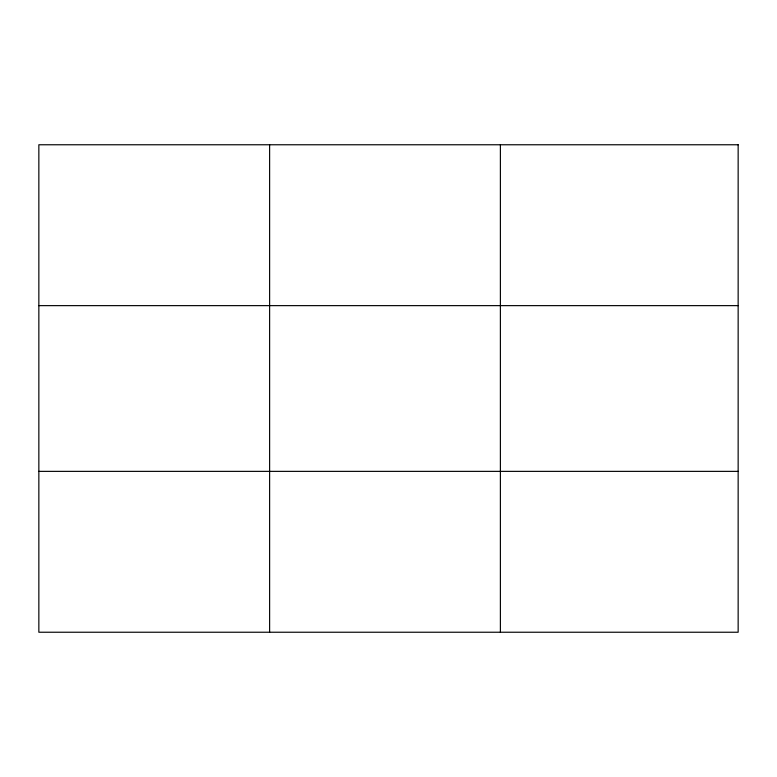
<?xml version="1.0" encoding="UTF-8"?>
<svg xmlns="http://www.w3.org/2000/svg" width="777" height="777" viewBox="0 0 777 777"><rect width="100%" height="100%" fill="white"/><g stroke="black" fill="none" stroke-linecap="round" stroke-linejoin="round"><path stroke-width="1.17" d="M269.619 632.235L269.619 144.765M500.388 632.235L500.388 144.765M38.85 305.633L738.15 305.633M38.85 471.367L738.15 471.367M738.15 144.765L738.15 632.235L38.85 632.235L38.85 144.765L738.15 144.765"/></g></svg>
